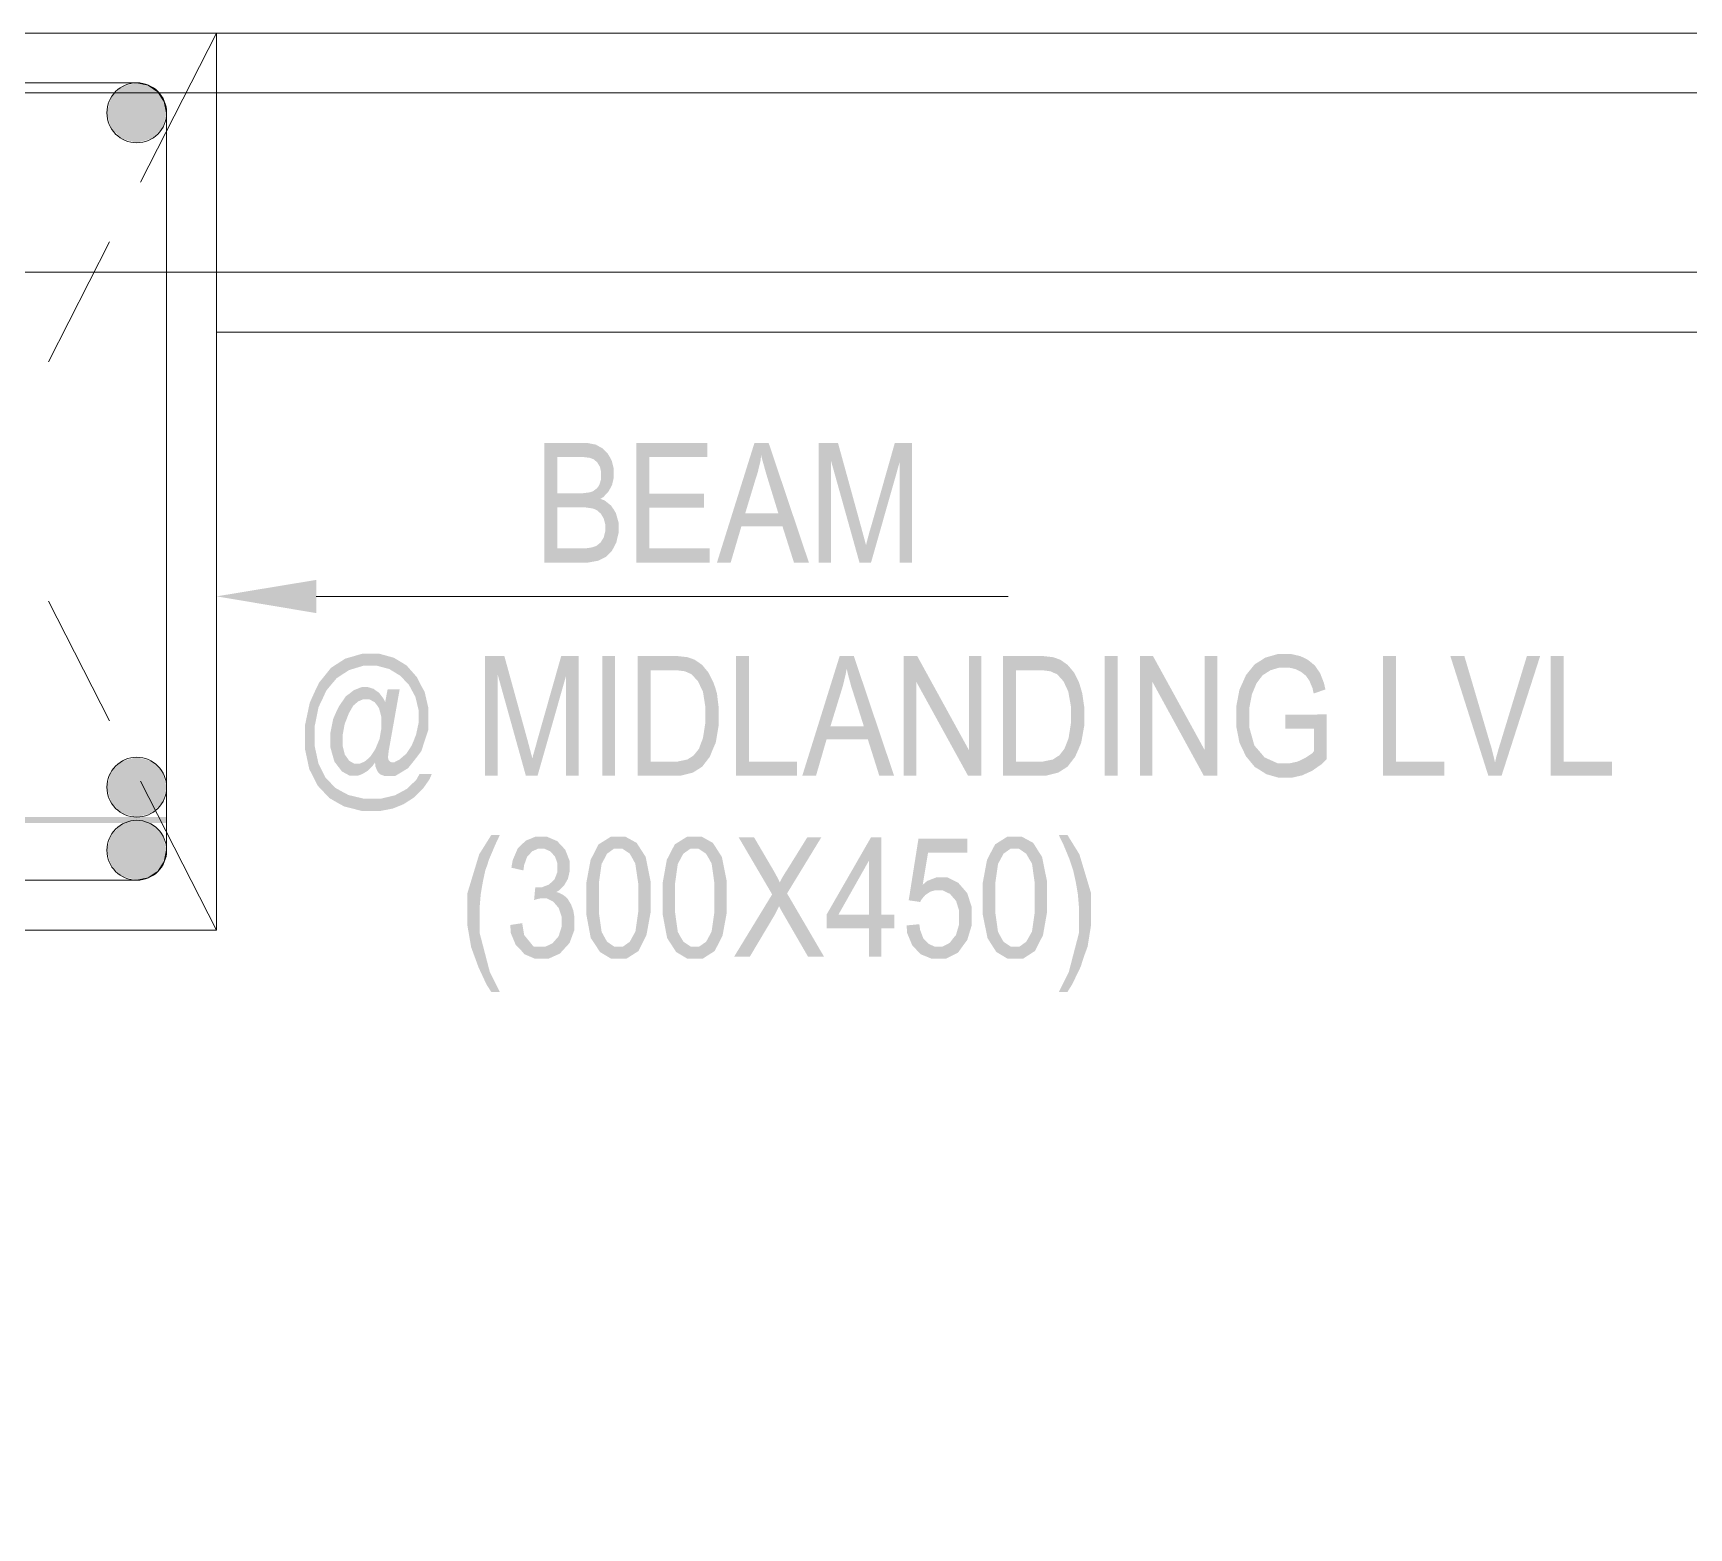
# Model space of a CAD drawing. Header units: millimetres. Extents: x 51.5 to 74.8, y 0.8 to 17.2.
# Drawn here: x 63.2 to 64.287, y 5.263 to 6.244 of the extents above; entities that cross this region are included whole.
import ezdxf

# ---------------------------------------------------------------- set-up
doc = ezdxf.new("R2010")
doc.units = ezdxf.units.MM
doc.layers.add('PDF_Geomertry', color=7, linetype='Continuous')
doc.layers.add('PDF_Solid Fills', color=7, linetype='Continuous')

msp = doc.modelspace()

# ---------------------------------------------------------------- hatches: boundary and pattern name
at = {"layer": 'PDF_Solid Fills', "transparency": 33554559}
h = msp.add_hatch(color=256, dxfattribs=at)
h.paths.add_polyline_path([(63.5358, 5.8969), (63.5358, 5.9754), (63.56, 5.9754), (63.5637, 5.9754), (63.5695, 5.9743), (63.5716, 5.9731), (63.5737, 5.972), (63.5773, 5.9684), (63.5787, 5.9661), (63.58, 5.9637), (63.5813, 5.9583), (63.5813, 5.9554), (63.5813, 5.9527), (63.5802, 5.9479), (63.579, 5.9456), (63.5779, 5.9436), (63.5745, 5.9399), (63.5725, 5.9387), (63.5752, 5.9377), (63.5795, 5.9343), (63.5812, 5.9318), (63.5827, 5.9293), (63.5844, 5.9233), (63.5844, 5.9197), (63.5844, 5.9162), (63.5829, 5.9099), (63.5815, 5.9072), (63.58, 5.9045), (63.5761, 5.9006), (63.5737, 5.8994), (63.5712, 5.8981), (63.5645, 5.8969), (63.5604, 5.8969)])
h.paths.add_polyline_path([(63.5443, 5.9062), (63.5604, 5.9062), (63.563, 5.9062), (63.5669, 5.9068), (63.5682, 5.9072), (63.57, 5.9079), (63.5727, 5.9101), (63.5737, 5.9118), (63.5747, 5.9133), (63.5757, 5.9173), (63.5757, 5.9197), (63.5757, 5.9219), (63.5747, 5.9258), (63.5738, 5.9273), (63.5729, 5.9288), (63.5705, 5.9311), (63.569, 5.9318), (63.5673, 5.9324), (63.5626, 5.9331), (63.5593, 5.9331), (63.5443, 5.9331)])
h.paths.add_polyline_path([(63.5443, 5.9424), (63.5583, 5.9424), (63.5611, 5.9424), (63.565, 5.9429), (63.5661, 5.9431), (63.5677, 5.9437), (63.5702, 5.9456), (63.5712, 5.9469), (63.572, 5.9483), (63.573, 5.9519), (63.573, 5.9541), (63.573, 5.9563), (63.5722, 5.9598), (63.5713, 5.9612), (63.5705, 5.9626), (63.5683, 5.9645), (63.567, 5.9651), (63.5657, 5.9656), (63.5608, 5.9662), (63.5572, 5.9662), (63.5443, 5.9662)])
for points in [[(63.5962, 5.8969), (63.5962, 5.9754), (63.6427, 5.9754), (63.6427, 5.9662), (63.6047, 5.9662), (63.6047, 5.9422), (63.6404, 5.9422), (63.6404, 5.9329), (63.6047, 5.9329), (63.6047, 5.9062), (63.6443, 5.9062), (63.6443, 5.8969)], [(63.7157, 5.8969), (63.7157, 5.9754), (63.7284, 5.9754), (63.7437, 5.9198), (63.7468, 5.9083), (63.7473, 5.9104), (63.749, 5.9168), (63.7502, 5.9208), (63.7657, 5.9754), (63.777, 5.9754), (63.777, 5.8969), (63.7688, 5.8969), (63.7688, 5.9626), (63.7501, 5.8969), (63.7425, 5.8969), (63.7238, 5.9638), (63.7238, 5.8969)], [(63.4968, 5.757), (63.4968, 5.8355), (63.5095, 5.8355), (63.5248, 5.7799), (63.5279, 5.7683), (63.5284, 5.7705), (63.5302, 5.7768), (63.5313, 5.7809), (63.5468, 5.8355), (63.5582, 5.8355), (63.5582, 5.757), (63.55, 5.757), (63.55, 5.8226), (63.5313, 5.757), (63.5236, 5.757), (63.505, 5.8238), (63.505, 5.757)], [(63.6615, 5.757), (63.6615, 5.8355), (63.67, 5.8355), (63.67, 5.7663), (63.7016, 5.7663), (63.7016, 5.757)], [(63.7716, 5.757), (63.7716, 5.8355), (63.7804, 5.8355), (63.8143, 5.7738), (63.8143, 5.8355), (63.8225, 5.8355), (63.8225, 5.757), (63.8137, 5.757), (63.7798, 5.8186), (63.7798, 5.757)], [(63.9265, 5.757), (63.9265, 5.8355), (63.9351, 5.8355), (63.969, 5.7738), (63.969, 5.8355), (63.9772, 5.8355), (63.9772, 5.757), (63.9684, 5.757), (63.9347, 5.8186), (63.9347, 5.757)], [(64.0219, 5.7879), (64.0219, 5.797), (64.0491, 5.7972), (64.0491, 5.7679), (64.0461, 5.7648), (64.0395, 5.7602), (64.0362, 5.7587), (64.0329, 5.7572), (64.0259, 5.7556), (64.0225, 5.7556), (64.0177, 5.7556), (64.0094, 5.758), (64.0057, 5.7604), (64.0019, 5.7627), (63.9961, 5.7697), (63.994, 5.7741), (63.9918, 5.7787), (63.9897, 5.7895), (63.9897, 5.7959), (63.9897, 5.8023), (63.9918, 5.8134), (63.994, 5.8183), (63.9961, 5.823), (64.0018, 5.8301), (64.0054, 5.8323), (64.0088, 5.8345), (64.0172, 5.8369), (64.0219, 5.8369), (64.0255, 5.8369), (64.0316, 5.8355), (64.0343, 5.8343), (64.0369, 5.8329), (64.0413, 5.8293), (64.043, 5.8268), (64.0447, 5.8244), (64.0473, 5.8177), (64.0482, 5.8136), (64.0405, 5.8109), (64.0398, 5.8143), (64.0377, 5.8193), (64.0366, 5.8209), (64.0354, 5.8226), (64.0323, 5.8251), (64.0304, 5.8261), (64.0284, 5.827), (64.0241, 5.828), (64.0218, 5.828), (64.0182, 5.828), (64.0122, 5.8262), (64.0095, 5.8245), (64.007, 5.8229), (64.003, 5.8176), (64.0015, 5.814), (64, 5.8104), (63.9983, 5.8016), (63.9983, 5.7965), (63.9983, 5.7886), (64.0016, 5.7768), (64.005, 5.7729), (64.0083, 5.769), (64.0169, 5.7651), (64.0222, 5.7651), (64.0247, 5.7651), (64.0298, 5.7662), (64.0325, 5.7674), (64.0351, 5.7687), (64.0393, 5.7715), (64.0408, 5.7731), (64.0408, 5.7879)], [(64.0861, 5.757), (64.0861, 5.8355), (64.0945, 5.8355), (64.0945, 5.7663), (64.1263, 5.7663), (64.1263, 5.757)], [(64.1551, 5.757), (64.1302, 5.8355), (64.1394, 5.8355), (64.1562, 5.7784), (64.1572, 5.7752), (64.1588, 5.7687), (64.1595, 5.7656), (64.1602, 5.7688), (64.162, 5.7752), (64.163, 5.7784), (64.1804, 5.8355), (64.1891, 5.8355), (64.1638, 5.757)], [(64.1961, 5.757), (64.1961, 5.8355), (64.2045, 5.8355), (64.2045, 5.7663), (64.2363, 5.7663), (64.2363, 5.757)], [(63.5009, 5.6151), (63.4979, 5.6197), (63.4926, 5.6311), (63.4901, 5.6379), (63.4877, 5.6445), (63.4852, 5.659), (63.4852, 5.6666), (63.4852, 5.6797), (63.493, 5.7054), (63.5009, 5.718), (63.5065, 5.718), (63.5036, 5.7118), (63.4994, 5.7019), (63.4983, 5.6984), (63.497, 5.6949), (63.4954, 5.6874), (63.4947, 5.6833), (63.494, 5.6791), (63.4933, 5.6708), (63.4933, 5.6666), (63.4933, 5.6537), (63.5, 5.628), (63.5065, 5.6151)], [(63.5134, 5.659), (63.5212, 5.6602), (63.5225, 5.6524), (63.5287, 5.6448), (63.5337, 5.6448), (63.5365, 5.6448), (63.5411, 5.647), (63.5432, 5.6494), (63.5451, 5.6516), (63.547, 5.6576), (63.547, 5.6612), (63.547, 5.6647), (63.5452, 5.6701), (63.5434, 5.6722), (63.5416, 5.6743), (63.5372, 5.6765), (63.5345, 5.6765), (63.5334, 5.6765), (63.5307, 5.6759), (63.529, 5.6754), (63.5298, 5.6838), (63.5311, 5.6837), (63.534, 5.6837), (63.5387, 5.6855), (63.5407, 5.6873), (63.5425, 5.6891), (63.5443, 5.6938), (63.5443, 5.6969), (63.5443, 5.6995), (63.5427, 5.704), (63.5412, 5.7056), (63.5397, 5.7073), (63.5359, 5.709), (63.5337, 5.709), (63.5315, 5.709), (63.5276, 5.7073), (63.5261, 5.7055), (63.5244, 5.7037), (63.5225, 5.6984), (63.522, 5.6948), (63.5141, 5.6966), (63.515, 5.7016), (63.5183, 5.7093), (63.5209, 5.7118), (63.5236, 5.7144), (63.5298, 5.7169), (63.5336, 5.7169), (63.5375, 5.7169), (63.5441, 5.7141), (63.5469, 5.7112), (63.5495, 5.7083), (63.5523, 5.7011), (63.5523, 5.6966), (63.5523, 5.694), (63.5512, 5.6893), (63.55, 5.6872), (63.5488, 5.6851), (63.5457, 5.6819), (63.5436, 5.6806), (63.5455, 5.6801), (63.5486, 5.6784), (63.55, 5.6772), (63.5512, 5.6759), (63.5532, 5.6726), (63.554, 5.6705), (63.5547, 5.6686), (63.5555, 5.664), (63.5555, 5.6613), (63.5555, 5.6559), (63.5523, 5.6472), (63.5491, 5.6437), (63.5459, 5.6402), (63.5383, 5.6368), (63.5338, 5.6368), (63.5297, 5.6368), (63.5227, 5.6398), (63.52, 5.6429), (63.517, 5.6458), (63.5137, 5.6538)], [(63.6602, 5.6381), (63.6852, 5.6791), (63.6632, 5.7166), (63.6733, 5.7166), (63.6851, 5.6965), (63.6869, 5.6934), (63.6895, 5.6886), (63.6902, 5.6869), (63.6912, 5.689), (63.6938, 5.6934), (63.6954, 5.6958), (63.7083, 5.7166), (63.7175, 5.7166), (63.695, 5.6797), (63.7193, 5.6381), (63.7088, 5.6381), (63.6926, 5.6661), (63.6919, 5.6673), (63.6905, 5.6698), (63.6898, 5.6713), (63.6887, 5.6693), (63.6872, 5.6663), (63.6868, 5.6655), (63.6705, 5.6381)], [(63.7734, 5.6587), (63.7818, 5.6595), (63.7823, 5.6558), (63.7844, 5.6502), (63.7862, 5.6484), (63.7879, 5.6466), (63.7918, 5.6448), (63.7941, 5.6448), (63.7969, 5.6448), (63.8018, 5.6473), (63.8037, 5.6499), (63.8058, 5.6524), (63.8079, 5.6595), (63.8079, 5.6641), (63.8079, 5.6683), (63.8059, 5.6748), (63.8038, 5.6772), (63.8019, 5.6794), (63.797, 5.6818), (63.794, 5.6818), (63.7922, 5.6818), (63.7888, 5.6808), (63.7873, 5.6797), (63.7857, 5.6787), (63.7833, 5.6759), (63.7823, 5.6741), (63.7748, 5.6752), (63.7812, 5.7156), (63.8132, 5.7156), (63.8132, 5.7065), (63.7875, 5.7065), (63.784, 5.6854), (63.7869, 5.6879), (63.7929, 5.6902), (63.7961, 5.6902), (63.8002, 5.6902), (63.8072, 5.6868), (63.8102, 5.6834), (63.8132, 5.6799), (63.8162, 5.6706), (63.8162, 5.6648), (63.8162, 5.659), (63.8132, 5.6491), (63.8102, 5.6451), (63.8072, 5.6409), (63.7991, 5.6368), (63.7941, 5.6368), (63.79, 5.6368), (63.7829, 5.6397), (63.78, 5.6426), (63.7772, 5.6455), (63.7738, 5.6536)], [(63.879, 5.6151), (63.8733, 5.6151), (63.8798, 5.628), (63.8865, 5.6537), (63.8865, 5.6666), (63.8865, 5.6708), (63.8858, 5.6791), (63.8851, 5.6833), (63.8844, 5.6874), (63.8827, 5.6949), (63.8815, 5.6984), (63.8804, 5.7019), (63.8763, 5.7118), (63.8733, 5.718), (63.879, 5.718), (63.8868, 5.7054), (63.8945, 5.6797), (63.8945, 5.6666), (63.8945, 5.6593), (63.8922, 5.6449), (63.8898, 5.6383), (63.8876, 5.6315), (63.882, 5.6199)]]:
    msp.add_hatch(color=256, dxfattribs=at).paths.add_polyline_path(points)
h = msp.add_hatch(color=256, dxfattribs=at)
h.paths.add_polyline_path([(63.649, 5.8969), (63.6736, 5.9754), (63.6829, 5.9754), (63.7093, 5.8969), (63.6995, 5.8969), (63.692, 5.9206), (63.665, 5.9206), (63.658, 5.8969)])
h.paths.add_polyline_path([(63.6675, 5.9291), (63.6893, 5.9291), (63.6826, 5.9509), (63.6811, 5.9559), (63.6788, 5.9641), (63.678, 5.9672), (63.6775, 5.9634), (63.6757, 5.9559), (63.6745, 5.9522)])
h = msp.add_hatch(color=256, dxfattribs=at)
h.paths.add_polyline_path([(63.4247, 5.7658), (63.4232, 5.7636), (63.4198, 5.7602), (63.418, 5.7591), (63.4162, 5.758), (63.413, 5.7569), (63.4115, 5.7569), (63.4082, 5.7569), (63.4029, 5.7598), (63.4007, 5.7627), (63.398, 5.7662), (63.3954, 5.7754), (63.3954, 5.7809), (63.3954, 5.7854), (63.3972, 5.7943), (63.3991, 5.7986), (63.4011, 5.8027), (63.4055, 5.8091), (63.4082, 5.8111), (63.4107, 5.8131), (63.4158, 5.8151), (63.4183, 5.8151), (63.4201, 5.8151), (63.4237, 5.814), (63.4254, 5.8127), (63.4272, 5.8115), (63.4301, 5.8077), (63.4313, 5.8054), (63.4329, 5.8136), (63.4408, 5.8136), (63.4344, 5.7776), (63.4337, 5.7738), (63.4332, 5.7697), (63.4332, 5.7693), (63.4332, 5.7686), (63.4336, 5.7672), (63.434, 5.7668), (63.4345, 5.7662), (63.4355, 5.7658), (63.4362, 5.7658), (63.4373, 5.7658), (63.4407, 5.7676), (63.4429, 5.7695), (63.4451, 5.7713), (63.4487, 5.7768), (63.4502, 5.7804), (63.4516, 5.784), (63.4532, 5.7915), (63.4532, 5.7955), (63.4532, 5.8002), (63.4511, 5.8088), (63.449, 5.8127), (63.4469, 5.8166), (63.4412, 5.8226), (63.4376, 5.8248), (63.434, 5.827), (63.4261, 5.8291), (63.4219, 5.8291), (63.4168, 5.8291), (63.4076, 5.8263), (63.4036, 5.8237), (63.3994, 5.8209), (63.3927, 5.8129), (63.3902, 5.8074), (63.3876, 5.802), (63.3851, 5.7897), (63.3851, 5.7827), (63.3851, 5.7762), (63.3875, 5.7651), (63.3897, 5.7605), (63.392, 5.7559), (63.3986, 5.749), (63.4029, 5.7466), (63.4072, 5.7443), (63.4173, 5.7419), (63.4232, 5.7419), (63.4284, 5.7419), (63.4377, 5.7441), (63.4416, 5.7462), (63.4457, 5.7484), (63.4518, 5.7544), (63.4538, 5.758), (63.4618, 5.758), (63.4605, 5.7548), (63.4562, 5.7486), (63.4532, 5.7456), (63.4501, 5.7426), (63.4434, 5.7383), (63.4398, 5.7368), (63.4362, 5.7354), (63.4279, 5.7338), (63.4232, 5.7338), (63.4162, 5.7338), (63.4044, 5.7368), (63.3995, 5.7395), (63.3947, 5.7423), (63.387, 5.7505), (63.3843, 5.7559), (63.3815, 5.7613), (63.3787, 5.7744), (63.3787, 5.782), (63.3787, 5.7901), (63.3818, 5.8048), (63.3848, 5.8115), (63.3879, 5.818), (63.3957, 5.8277), (63.4004, 5.8308), (63.4051, 5.8338), (63.4161, 5.837), (63.4223, 5.837), (63.4276, 5.837), (63.437, 5.8344), (63.4412, 5.8319), (63.4454, 5.8293), (63.452, 5.8218), (63.4545, 5.8169), (63.4572, 5.812), (63.4597, 5.8012), (63.4597, 5.7954), (63.4597, 5.7873), (63.455, 5.7731), (63.4504, 5.767), (63.4463, 5.7619), (63.4379, 5.7568), (63.4332, 5.7568), (63.4309, 5.7568), (63.4279, 5.7579), (63.4269, 5.759), (63.4261, 5.7601), (63.4248, 5.7634)])
h.paths.add_polyline_path([(63.4034, 5.7804), (63.4034, 5.7766), (63.4048, 5.7709), (63.4063, 5.7688), (63.4077, 5.7668), (63.4111, 5.7648), (63.4129, 5.7648), (63.4144, 5.7648), (63.4179, 5.7663), (63.4198, 5.7679), (63.4216, 5.7695), (63.4248, 5.7744), (63.4262, 5.7777), (63.4276, 5.7811), (63.4288, 5.788), (63.4288, 5.7918), (63.4288, 5.7955), (63.4273, 5.8012), (63.4259, 5.8033), (63.4244, 5.8052), (63.4208, 5.8072), (63.4187, 5.8072), (63.417, 5.8072), (63.4137, 5.8058), (63.412, 5.8044), (63.4104, 5.803), (63.4075, 5.798), (63.4061, 5.7944), (63.4047, 5.7908), (63.4034, 5.7837)])
h = msp.add_hatch(color=256, dxfattribs=at)
h.paths.add_polyline_path([(63.5969, 5.757), (63.5969, 5.8355), (63.6191, 5.8355), (63.6232, 5.8355), (63.6295, 5.8348), (63.6316, 5.8341), (63.6344, 5.8331), (63.6393, 5.8297), (63.6413, 5.8272), (63.6434, 5.8247), (63.6466, 5.8184), (63.6479, 5.8147), (63.649, 5.8109), (63.6501, 5.8019), (63.6501, 5.7966), (63.6501, 5.7899), (63.6482, 5.7787), (63.6462, 5.7741), (63.6443, 5.7694), (63.6393, 5.7629), (63.6362, 5.7609), (63.6332, 5.759), (63.6251, 5.757), (63.6201, 5.757)])
h.paths.add_polyline_path([(63.6054, 5.7663), (63.6191, 5.7663), (63.6233, 5.7663), (63.6295, 5.7676), (63.6318, 5.769), (63.6338, 5.7704), (63.6372, 5.7747), (63.6383, 5.7777), (63.6398, 5.7816), (63.6413, 5.7912), (63.6413, 5.7968), (63.6413, 5.8027), (63.6398, 5.8122), (63.6382, 5.8155), (63.6365, 5.819), (63.6323, 5.8236), (63.6298, 5.8247), (63.628, 5.8255), (63.6226, 5.8262), (63.6188, 5.8262), (63.6054, 5.8262)])
h = msp.add_hatch(color=256, dxfattribs=at)
h.paths.add_polyline_path([(63.705, 5.757), (63.7295, 5.8355), (63.7388, 5.8355), (63.7652, 5.757), (63.7555, 5.757), (63.748, 5.7808), (63.7209, 5.7808), (63.714, 5.757)])
h.paths.add_polyline_path([(63.7234, 5.7893), (63.7454, 5.7893), (63.7386, 5.8109), (63.737, 5.8159), (63.7348, 5.8241), (63.7341, 5.8273), (63.7334, 5.8234), (63.7316, 5.8159), (63.7305, 5.8123)])
h = msp.add_hatch(color=256, dxfattribs=at)
h.paths.add_polyline_path([(63.8366, 5.757), (63.8366, 5.8355), (63.8588, 5.8355), (63.863, 5.8355), (63.8693, 5.8348), (63.8715, 5.8341), (63.8743, 5.8331), (63.8791, 5.8297), (63.8812, 5.8272), (63.8833, 5.8247), (63.8865, 5.8184), (63.8876, 5.8147), (63.8887, 5.8109), (63.89, 5.8019), (63.89, 5.7966), (63.89, 5.7899), (63.888, 5.7787), (63.8861, 5.7741), (63.884, 5.7694), (63.879, 5.7629), (63.8759, 5.7609), (63.8729, 5.759), (63.8648, 5.757), (63.86, 5.757)])
h.paths.add_polyline_path([(63.8451, 5.7663), (63.8588, 5.7663), (63.863, 5.7663), (63.8694, 5.7676), (63.8715, 5.769), (63.8737, 5.7704), (63.877, 5.7747), (63.8782, 5.7777), (63.8797, 5.7816), (63.8812, 5.7912), (63.8812, 5.7968), (63.8812, 5.8027), (63.8795, 5.8122), (63.878, 5.8155), (63.8763, 5.819), (63.8722, 5.8236), (63.8695, 5.8247), (63.8679, 5.8255), (63.8625, 5.8262), (63.8587, 5.8262), (63.8451, 5.8262)])
h = msp.add_hatch(color=256, dxfattribs=at)
h.paths.add_polyline_path([(63.5633, 5.6769), (63.5633, 5.6868), (63.5661, 5.7018), (63.5687, 5.7068), (63.5713, 5.7119), (63.5793, 5.7169), (63.5844, 5.7169), (63.589, 5.7169), (63.5963, 5.7129), (63.599, 5.7087), (63.6022, 5.7037), (63.6054, 5.6879), (63.6054, 5.6769), (63.6054, 5.667), (63.6027, 5.6522), (63.6001, 5.647), (63.5975, 5.6419), (63.5895, 5.6368), (63.5843, 5.6368), (63.5797, 5.6368), (63.5722, 5.6413), (63.5693, 5.6458), (63.5662, 5.6504), (63.5633, 5.6658)])
h.paths.add_polyline_path([(63.5715, 5.6769), (63.5715, 5.6673), (63.5733, 5.6545), (63.5751, 5.6512), (63.5769, 5.648), (63.5816, 5.6448), (63.5845, 5.6448), (63.5873, 5.6448), (63.5918, 5.648), (63.5936, 5.6513), (63.5955, 5.6547), (63.5973, 5.6674), (63.5973, 5.6769), (63.5973, 5.6865), (63.5954, 5.6993), (63.5936, 5.7026), (63.5918, 5.7058), (63.587, 5.709), (63.5841, 5.709), (63.5813, 5.709), (63.5769, 5.7058), (63.5751, 5.7024), (63.5733, 5.6991), (63.5715, 5.6863)])
h = msp.add_hatch(color=256, dxfattribs=at)
h.paths.add_polyline_path([(63.6134, 5.6769), (63.6134, 5.6868), (63.6161, 5.7018), (63.6187, 5.7068), (63.6213, 5.7119), (63.6293, 5.7169), (63.6344, 5.7169), (63.6391, 5.7169), (63.6463, 5.7129), (63.649, 5.7087), (63.6522, 5.7037), (63.6554, 5.6879), (63.6554, 5.6769), (63.6554, 5.667), (63.6527, 5.6522), (63.6501, 5.647), (63.6475, 5.6419), (63.6395, 5.6368), (63.6344, 5.6368), (63.6297, 5.6368), (63.6222, 5.6413), (63.6193, 5.6458), (63.6163, 5.6504), (63.6134, 5.6658)])
h.paths.add_polyline_path([(63.6215, 5.6769), (63.6215, 5.6673), (63.6233, 5.6545), (63.6251, 5.6512), (63.627, 5.648), (63.6318, 5.6448), (63.6345, 5.6448), (63.6373, 5.6448), (63.6419, 5.648), (63.6437, 5.6513), (63.6455, 5.6547), (63.6473, 5.6674), (63.6473, 5.6769), (63.6473, 5.6865), (63.6455, 5.6993), (63.6437, 5.7026), (63.6418, 5.7058), (63.637, 5.709), (63.6341, 5.709), (63.6315, 5.709), (63.6269, 5.7058), (63.6251, 5.7024), (63.6233, 5.6991), (63.6215, 5.6863)])
h = msp.add_hatch(color=256, dxfattribs=at)
h.paths.add_polyline_path([(63.7487, 5.6381), (63.7487, 5.6569), (63.7209, 5.6569), (63.7209, 5.6658), (63.7501, 5.7166), (63.7568, 5.7166), (63.7568, 5.6658), (63.7654, 5.6658), (63.7654, 5.6569), (63.7568, 5.6569), (63.7568, 5.6381)])
h.paths.add_polyline_path([(63.7487, 5.6658), (63.7487, 5.7012), (63.7287, 5.6658)])
h = msp.add_hatch(color=256, dxfattribs=at)
h.paths.add_polyline_path([(63.8234, 5.6769), (63.8234, 5.6868), (63.8262, 5.7018), (63.8288, 5.7068), (63.8315, 5.7119), (63.8394, 5.7169), (63.8445, 5.7169), (63.8491, 5.7169), (63.8565, 5.7129), (63.8591, 5.7087), (63.8623, 5.7037), (63.8655, 5.6879), (63.8655, 5.6769), (63.8655, 5.667), (63.8629, 5.6522), (63.8602, 5.647), (63.8576, 5.6419), (63.8497, 5.6368), (63.8444, 5.6368), (63.8398, 5.6368), (63.8323, 5.6413), (63.8294, 5.6458), (63.8265, 5.6504), (63.8234, 5.6658)])
h.paths.add_polyline_path([(63.8316, 5.6769), (63.8316, 5.6673), (63.8334, 5.6545), (63.8352, 5.6512), (63.837, 5.648), (63.8418, 5.6448), (63.8447, 5.6448), (63.8475, 5.6448), (63.8519, 5.648), (63.8538, 5.6513), (63.8557, 5.6547), (63.8575, 5.6674), (63.8575, 5.6769), (63.8575, 5.6865), (63.8557, 5.6993), (63.8537, 5.7026), (63.8519, 5.7058), (63.8472, 5.709), (63.8443, 5.709), (63.8415, 5.709), (63.837, 5.7058), (63.8352, 5.7024), (63.8334, 5.6991), (63.8316, 5.6863)])

# ---------------------------------------------------------------- linework, layer by layer
at = {"layer": 'PDF_Geomertry', "lineweight": 0}
msp.add_lwpolyline([(63.3207, 5.6556), (63.0197, 5.6556), (63.0197, 6.2444), (63.3207, 6.2444), (63.3207, 5.6556)], close=True, dxfattribs=at)
for points in [[(66.7536, 5.4595), (66.3611, 5.4595), (66.3611, 5.6558), (65.9686, 5.6558), (65.9686, 5.852), (65.5762, 5.852), (65.5762, 6.0481), (65.1837, 6.0481), (65.1837, 6.2444), (63.3207, 6.2444), (63.2707, 6.1466)], [(63.072, 5.6884), (63.2683, 5.6884), (63.2758, 5.6899), (63.2822, 5.6941), (63.2863, 5.7005), (63.2879, 5.708), (63.2879, 6.192), (63.2863, 6.1995), (63.2822, 6.2059), (63.2758, 6.2102), (63.2683, 6.2118), (63.072, 6.2118)], [(65.7136, 6.2052), (63.1113, 6.2052), (63.1037, 6.2037), (63.0975, 6.1994), (63.0932, 6.1931), (63.0916, 6.1855), (63.0916, 6.107), (63.0932, 6.0995), (63.0975, 6.0931), (63.1037, 6.089), (63.1113, 6.0874), (65.7136, 6.0874)], [(63.2505, 6.1073), (63.2104, 6.0287)], [(63.3207, 6.0481), (64.9875, 6.0481), (64.9875, 5.852), (65.38, 5.852), (65.38, 5.6558), (65.7723, 5.6558), (65.7723, 5.4595), (66.1648, 5.4595), (66.1648, 5.2633), (66.5573, 5.2633)], [(63.2104, 5.8715), (63.2505, 5.7929)], [(63.3861, 5.8747), (63.4762, 5.8747), (63.8401, 5.8747)], [(63.2707, 5.7534), (63.3207, 5.6556)]]:
    msp.add_lwpolyline(points, dxfattribs=at)
for points in [[(63.2879, 6.192), (63.2879, 6.2029), (63.2791, 6.2118), (63.2683, 6.2118), (63.2575, 6.2118), (63.2487, 6.2029), (63.2487, 6.192), (63.2487, 6.1812), (63.2575, 6.1724), (63.2683, 6.1724), (63.2791, 6.1724), (63.2879, 6.1812), (63.2879, 6.192)], [(63.2879, 5.7494), (63.2879, 5.7602), (63.2791, 5.7691), (63.2683, 5.7691), (63.2575, 5.7691), (63.2487, 5.7602), (63.2487, 5.7494), (63.2487, 5.7386), (63.2575, 5.7298), (63.2683, 5.7298), (63.2791, 5.7298), (63.2879, 5.7386), (63.2879, 5.7494)], [(63.2879, 5.708), (63.2879, 5.7188), (63.2791, 5.7277), (63.2683, 5.7277), (63.2575, 5.7277), (63.2487, 5.7188), (63.2487, 5.708), (63.2487, 5.6972), (63.2575, 5.6884), (63.2683, 5.6884), (63.2791, 5.6884), (63.2879, 5.6972), (63.2879, 5.708)]]:
    msp.add_open_spline(points, degree=3, knots=[0, 0, 0, 0, 1, 1, 1, 2, 2, 2, 3, 3, 3, 4, 4, 4, 4], dxfattribs=at)
at = {"layer": 'PDF_Solid Fills', "transparency": 33554559}
for points in [[(63.2584, 6.2091), (63.2513, 6.2019), (63.2683, 6.192)], [(63.2683, 6.2118), (63.2584, 6.2091), (63.2683, 6.192)], [(63.2782, 6.2091), (63.2683, 6.2118), (63.2683, 6.192)], [(63.2852, 6.2019), (63.2782, 6.2091), (63.2683, 6.192)], [(63.2513, 6.2019), (63.2487, 6.192), (63.2683, 6.192)], [(63.2879, 6.192), (63.2852, 6.2019), (63.2683, 6.192)], [(63.2487, 6.192), (63.2513, 6.1823), (63.2683, 6.192)], [(63.2513, 6.1823), (63.2584, 6.1751), (63.2683, 6.192)], [(63.2584, 6.1751), (63.2683, 6.1724), (63.2683, 6.192)], [(63.2852, 6.1823), (63.2879, 6.192), (63.2683, 6.192)], [(63.2782, 6.1751), (63.2852, 6.1823), (63.2683, 6.192)], [(63.2683, 6.1724), (63.2782, 6.1751), (63.2683, 6.192)], [(63.3861, 5.8637), (63.3207, 5.8747), (63.3861, 5.8637), (63.3861, 5.8855)], [(63.5737, 5.757), (63.5737, 5.8355), (63.5822, 5.757), (63.5822, 5.8355)], [(63.9033, 5.757), (63.9033, 5.8355), (63.9119, 5.757), (63.9119, 5.8355)], [(63.2584, 5.7665), (63.2683, 5.7691), (63.2683, 5.7494)], [(63.2683, 5.7691), (63.2782, 5.7665), (63.2683, 5.7494)], [(63.2487, 5.7494), (63.2513, 5.7593), (63.2683, 5.7494)], [(63.2513, 5.7593), (63.2584, 5.7665), (63.2683, 5.7494)], [(63.2782, 5.7665), (63.2852, 5.7593), (63.2683, 5.7494)], [(63.2852, 5.7593), (63.2879, 5.7494), (63.2683, 5.7494)], [(63.2513, 5.7397), (63.2487, 5.7494), (63.2683, 5.7494)], [(63.2584, 5.7324), (63.2513, 5.7397), (63.2683, 5.7494)], [(63.2683, 5.7298), (63.2584, 5.7324), (63.2683, 5.7494)], [(63.2782, 5.7324), (63.2683, 5.7298), (63.2683, 5.7494)], [(63.2852, 5.7397), (63.2782, 5.7324), (63.2683, 5.7494)], [(63.2879, 5.7494), (63.2852, 5.7397), (63.2683, 5.7494)], [(63.0525, 5.7259), (63.0525, 5.7299), (63.2879, 5.7259), (63.2879, 5.7299)], [(63.2584, 5.7251), (63.2683, 5.7277), (63.2683, 5.708)], [(63.2683, 5.7277), (63.2782, 5.7251), (63.2683, 5.708)], [(63.2487, 5.708), (63.2513, 5.7179), (63.2683, 5.708)], [(63.2513, 5.7179), (63.2584, 5.7251), (63.2683, 5.708)], [(63.2782, 5.7251), (63.2852, 5.7179), (63.2683, 5.708)], [(63.2852, 5.7179), (63.2879, 5.708), (63.2683, 5.708)], [(63.2513, 5.6983), (63.2487, 5.708), (63.2683, 5.708)], [(63.2584, 5.6911), (63.2513, 5.6983), (63.2683, 5.708)], [(63.2683, 5.6884), (63.2584, 5.6911), (63.2683, 5.708)], [(63.2782, 5.6911), (63.2683, 5.6884), (63.2683, 5.708)], [(63.2852, 5.6983), (63.2782, 5.6911), (63.2683, 5.708)], [(63.2879, 5.708), (63.2852, 5.6983), (63.2683, 5.708)]]:
    msp.add_solid(points, dxfattribs=at)

doc.saveas('drawing.dxf')
